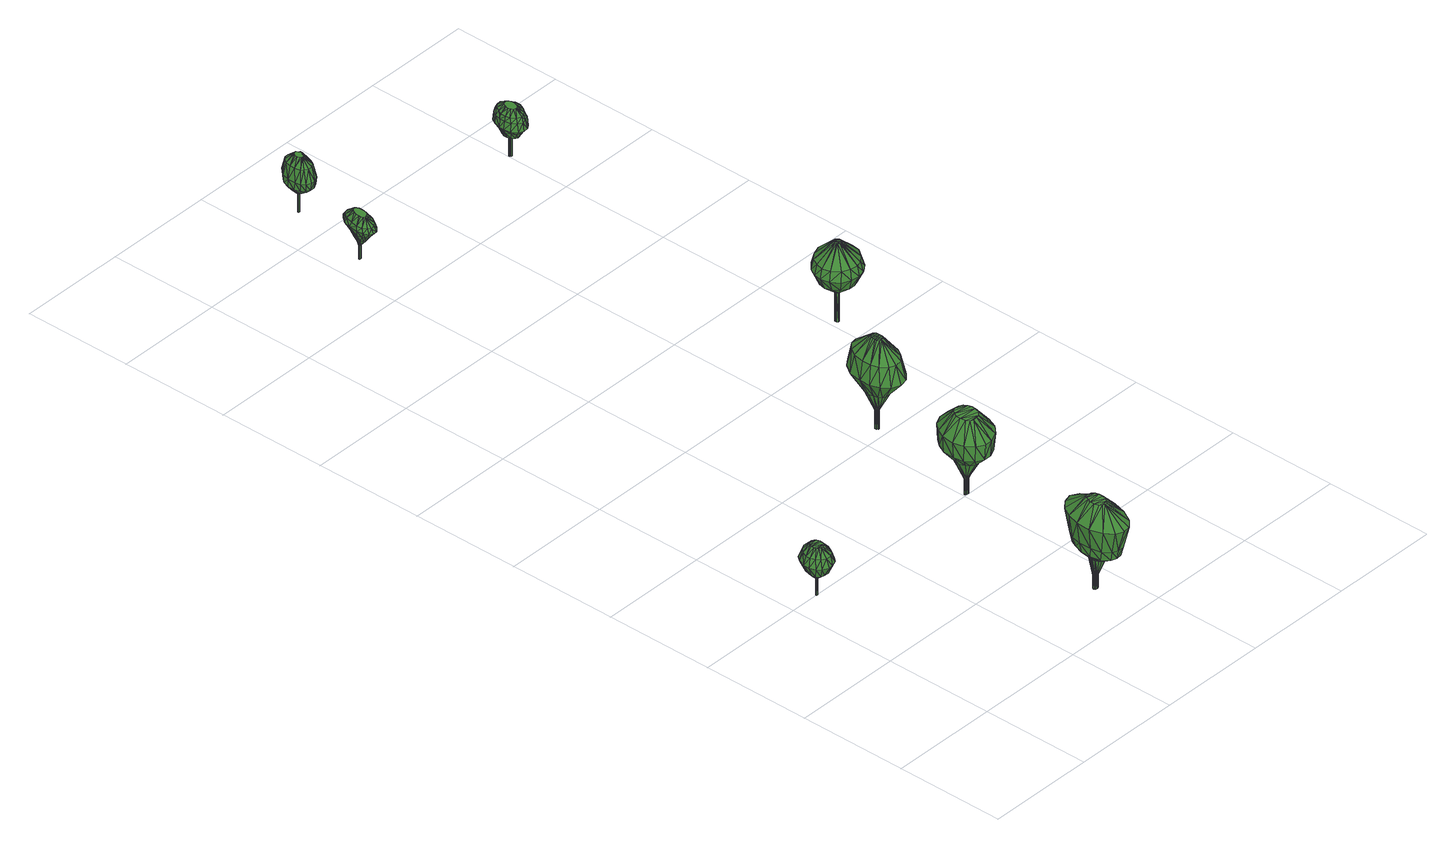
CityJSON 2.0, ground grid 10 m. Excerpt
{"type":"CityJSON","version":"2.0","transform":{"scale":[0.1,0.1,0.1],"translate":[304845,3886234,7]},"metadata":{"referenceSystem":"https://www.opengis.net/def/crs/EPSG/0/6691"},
"CityObjects":{
"tree1":{"type":"SolitaryVegetationObject","attributes":{"class":"1","height":4.9},"geometry":[{"type":"MultiSurface","lod":"3","boundaries":[[[0,1,2]],[[2,3,0]],[[1,4,2]],[[1,5,4]],[[5,6,4]],[[5,7,6]],[[7,8,6]],[[7,9,8]],[[9,10,8]],[[10,11,8]],[[10,12,11]],[[12,13,11]],[[12,14,13]],[[14,15,13]],[[14,16,15]],[[16,17,15]],[[16,18,17]],[[16,19,18]],[[19,20,18]],[[19,21,20]],[[21,22,20]],[[21,23,22]],[[23,24,22]],[[23,25,24]],[[25,26,24]],[[26,27,24]],[[26,28,27]],[[28,29,27]],[[28,30,29]],[[30,31,29]],[[30,0,31]],[[0,3,31]],[[14,21,19]],[[19,16,14]],[[14,12,21]],[[12,10,21]],[[10,23,21]],[[10,25,23]],[[10,9,25]],[[9,7,25]],[[7,26,25]],[[7,5,26]],[[5,28,26]],[[5,1,28]],[[1,30,28]],[[1,0,30]],[[3,2,32]],[[32,33,3]],[[2,34,32]],[[2,4,34]],[[4,35,34]],[[4,6,35]],[[6,36,35]],[[6,8,36]],[[8,11,36]],[[11,37,36]],[[11,13,37]],[[13,38,37]],[[13,15,38]],[[15,39,38]],[[15,17,39]],[[17,40,39]],[[17,41,40]],[[17,18,41]],[[18,42,41]],[[18,20,42]],[[20,43,42]],[[20,22,43]],[[22,44,43]],[[22,24,44]],[[24,27,44]],[[27,45,44]],[[27,29,45]],[[29,46,45]],[[29,31,46]],[[31,47,46]],[[31,3,47]],[[3,33,47]],[[32,48,49]],[[49,33,32]],[[32,34,48]],[[34,50,48]],[[34,35,50]],[[35,51,50]],[[35,36,51]],[[36,52,51]],[[36,53,52]],[[36,37,53]],[[37,54,53]],[[37,38,54]],[[38,55,54]],[[38,39,55]],[[39,56,55]],[[39,40,56]],[[40,41,56]],[[41,57,56]],[[41,42,57]],[[42,58,57]],[[42,43,58]],[[43,59,58]],[[43,44,59]],[[44,60,59]],[[44,61,60]],[[44,45,61]],[[45,62,61]],[[45,46,62]],[[46,63,62]],[[46,47,63]],[[47,49,63]],[[47,33,49]],[[64,65,52]],[[52,53,64]],[[53,54,64]],[[54,55,64]],[[55,56,64]],[[56,57,64]],[[57,58,64]],[[58,59,64]],[[59,66,64]],[[59,60,66]],[[60,67,66]],[[60,61,67]],[[61,68,67]],[[61,62,68]],[[62,63,68]],[[63,49,68]],[[49,48,68]],[[48,50,68]],[[50,51,68]],[[51,52,68]],[[52,65,68]],[[68,69,70]],[[68,65,69]],[[67,68,71]],[[68,70,71]],[[66,71,72]],[[66,67,71]],[[64,72,73]],[[64,66,72]],[[70,72,71]],[[70,73,72]],[[70,69,73]],[[65,73,69]],[[65,64,73]]]}]},
"tree2":{"type":"SolitaryVegetationObject","attributes":{"class":"1","height":8.5},"geometry":[{"type":"MultiSurface","lod":"3","boundaries":[[[74,75,76]],[[76,77,74]],[[74,78,75]],[[78,79,75]],[[78,80,79]],[[80,81,79]],[[81,82,79]],[[81,83,82]],[[83,84,82]],[[84,85,82]],[[84,86,85]],[[86,87,85]],[[87,88,85]],[[87,89,88]],[[89,90,88]],[[89,91,90]],[[89,92,91]],[[89,93,92]],[[89,94,93]],[[94,95,93]],[[94,96,95]],[[96,97,95]],[[97,98,95]],[[97,99,98]],[[99,100,98]],[[100,101,98]],[[100,102,101]],[[102,103,101]],[[103,104,101]],[[103,74,104]],[[74,105,104]],[[74,77,105]],[[87,86,94]],[[94,89,87]],[[86,96,94]],[[86,97,96]],[[86,84,97]],[[84,83,97]],[[83,99,97]],[[83,100,99]],[[83,81,100]],[[81,102,100]],[[81,80,102]],[[80,78,102]],[[78,103,102]],[[78,74,103]],[[76,106,107]],[[107,77,76]],[[76,75,106]],[[75,108,106]],[[75,79,108]],[[79,109,108]],[[79,82,109]],[[82,110,109]],[[82,111,110]],[[82,85,111]],[[85,112,111]],[[85,88,112]],[[88,113,112]],[[88,90,113]],[[90,114,113]],[[90,91,114]],[[91,92,114]],[[92,115,114]],[[92,93,115]],[[93,116,115]],[[93,95,116]],[[95,117,116]],[[95,98,117]],[[98,118,117]],[[98,119,118]],[[98,101,119]],[[101,120,119]],[[101,104,120]],[[104,121,120]],[[104,105,121]],[[105,107,121]],[[105,77,107]],[[106,122,123]],[[123,107,106]],[[106,108,122]],[[108,124,122]],[[108,109,124]],[[109,125,124]],[[109,110,125]],[[110,126,125]],[[110,127,126]],[[110,111,127]],[[111,128,127]],[[111,112,128]],[[112,129,128]],[[112,113,129]],[[113,130,129]],[[113,114,130]],[[114,115,130]],[[115,131,130]],[[115,116,131]],[[116,132,131]],[[116,117,132]],[[117,133,132]],[[117,118,133]],[[118,134,133]],[[118,135,134]],[[118,119,135]],[[119,136,135]],[[119,120,136]],[[120,137,136]],[[120,121,137]],[[121,123,137]],[[121,107,123]],[[124,125,138]],[[138,139,124]],[[125,140,138]],[[125,141,140]],[[125,126,141]],[[126,142,141]],[[126,143,142]],[[126,127,143]],[[127,144,143]],[[127,145,144]],[[127,128,145]],[[128,146,145]],[[128,129,146]],[[129,130,146]],[[130,131,146]],[[131,132,146]],[[132,147,146]],[[132,133,147]],[[133,148,147]],[[133,149,148]],[[133,134,149]],[[134,150,149]],[[134,151,150]],[[134,135,151]],[[135,152,151]],[[135,153,152]],[[135,136,153]],[[136,139,153]],[[136,137,139]],[[137,123,139]],[[123,122,139]],[[122,124,139]],[[143,154,155]],[[155,142,143]],[[143,156,154]],[[143,144,156]],[[144,157,156]],[[144,145,157]],[[145,146,157]],[[146,147,157]],[[147,148,157]],[[148,158,157]],[[148,159,158]],[[148,149,159]],[[149,160,159]],[[149,150,160]],[[150,161,160]],[[150,162,161]],[[150,163,162]],[[150,151,163]],[[151,152,163]],[[152,153,163]],[[153,139,163]],[[139,138,163]],[[138,140,163]],[[140,141,163]],[[141,164,163]],[[141,165,164]],[[141,142,165]],[[142,166,165]],[[142,167,166]],[[142,155,167]],[[168,162,169]],[[168,161,162]],[[170,161,168]],[[170,160,161]],[[171,160,170]],[[171,159,160]],[[172,154,173]],[[172,155,154]],[[173,156,174]],[[173,154,156]],[[174,157,175]],[[174,156,157]],[[175,158,176]],[[175,157,158]],[[158,159,171]],[[171,176,158]],[[177,167,172]],[[167,155,172]],[[178,167,177]],[[178,166,167]],[[179,165,178]],[[165,166,178]],[[180,165,179]],[[180,164,165]],[[181,164,180]],[[181,163,164]],[[181,169,163]],[[169,162,163]],[[173,174,172]],[[174,175,172]],[[175,171,172]],[[171,177,172]],[[175,176,171]],[[171,178,177]],[[171,179,178]],[[171,180,179]],[[171,181,180]],[[171,169,181]],[[171,170,169]],[[170,168,169]]]}]},
"tree3":{"type":"SolitaryVegetationObject","attributes":{"class":"1","height":7.7},"geometry":[{"type":"MultiSurface","lod":"3","boundaries":[[[182,183,184]],[[184,185,182]],[[183,186,184]],[[183,187,186]],[[187,188,186]],[[187,189,188]],[[189,190,188]],[[189,191,190]],[[191,192,190]],[[192,193,190]],[[192,194,193]],[[194,195,193]],[[194,196,195]],[[196,197,195]],[[196,198,197]],[[198,199,197]],[[198,200,199]],[[198,201,200]],[[201,202,200]],[[201,203,202]],[[203,204,202]],[[203,205,204]],[[205,206,204]],[[205,207,206]],[[207,208,206]],[[208,209,206]],[[208,210,209]],[[210,211,209]],[[210,212,211]],[[212,213,211]],[[212,182,213]],[[182,185,213]],[[196,203,201]],[[201,198,196]],[[196,194,203]],[[194,192,203]],[[192,205,203]],[[192,207,205]],[[192,191,207]],[[191,189,207]],[[189,208,207]],[[189,210,208]],[[189,187,210]],[[187,183,210]],[[183,212,210]],[[183,182,212]],[[184,214,215]],[[215,185,184]],[[184,186,214]],[[186,216,214]],[[186,188,216]],[[188,217,216]],[[188,190,217]],[[190,218,217]],[[190,219,218]],[[190,193,219]],[[193,220,219]],[[193,195,220]],[[195,221,220]],[[195,197,221]],[[197,222,221]],[[197,199,222]],[[199,200,222]],[[200,223,222]],[[200,202,223]],[[202,224,223]],[[202,204,224]],[[204,225,224]],[[204,206,225]],[[206,226,225]],[[206,227,226]],[[206,209,227]],[[209,228,227]],[[209,211,228]],[[211,229,228]],[[211,213,229]],[[213,215,229]],[[213,185,215]],[[214,230,231]],[[231,215,214]],[[214,216,230]],[[216,232,230]],[[216,217,232]],[[217,233,232]],[[217,218,233]],[[218,234,233]],[[218,235,234]],[[218,219,235]],[[219,236,235]],[[219,220,236]],[[220,237,236]],[[220,221,237]],[[221,238,237]],[[221,222,238]],[[222,223,238]],[[223,239,238]],[[223,224,239]],[[224,240,239]],[[224,225,240]],[[225,241,240]],[[225,226,241]],[[226,242,241]],[[226,243,242]],[[226,227,243]],[[227,244,243]],[[227,228,244]],[[228,245,244]],[[228,229,245]],[[229,231,245]],[[229,215,231]],[[234,235,246]],[[246,247,234]],[[235,248,246]],[[235,236,248]],[[236,249,248]],[[236,237,249]],[[237,238,249]],[[238,239,249]],[[239,240,249]],[[240,241,249]],[[241,250,249]],[[241,242,250]],[[242,251,250]],[[242,252,251]],[[242,243,252]],[[243,253,252]],[[243,244,253]],[[244,254,253]],[[244,245,254]],[[245,231,254]],[[231,230,254]],[[230,232,254]],[[232,233,254]],[[233,255,254]],[[233,234,255]],[[234,247,255]],[[256,246,257]],[[256,247,246]],[[257,248,258]],[[257,246,248]],[[258,248,259]],[[248,249,259]],[[260,247,256]],[[260,255,247]],[[261,255,260]],[[261,254,255]],[[259,250,262]],[[259,249,250]],[[254,261,263]],[[263,253,254]],[[264,253,263]],[[264,252,253]],[[265,252,264]],[[265,251,252]],[[262,251,265]],[[262,250,251]],[[257,258,259]],[[259,263,261]],[[261,260,259]],[[259,256,257]],[[260,256,259]],[[263,259,264]],[[259,265,264]],[[259,262,265]]]}]},
"tree4":{"type":"SolitaryVegetationObject","attributes":{"class":"1","height":8.7},"geometry":[{"type":"MultiSurface","lod":"3","boundaries":[[[266,267,268]],[[268,269,266]],[[266,270,267]],[[270,271,267]],[[270,272,271]],[[272,273,271]],[[273,274,271]],[[273,275,274]],[[275,276,274]],[[276,277,274]],[[276,278,277]],[[278,279,277]],[[279,280,277]],[[279,281,280]],[[281,282,280]],[[281,283,282]],[[281,284,283]],[[281,285,284]],[[281,286,285]],[[286,287,285]],[[286,288,287]],[[288,289,287]],[[289,290,287]],[[289,291,290]],[[291,292,290]],[[292,293,290]],[[292,294,293]],[[294,295,293]],[[295,296,293]],[[295,266,296]],[[266,297,296]],[[266,269,297]],[[279,278,286]],[[286,281,279]],[[278,288,286]],[[278,276,288]],[[276,289,288]],[[276,275,289]],[[275,291,289]],[[275,292,291]],[[275,273,292]],[[273,294,292]],[[273,272,294]],[[272,270,294]],[[270,295,294]],[[270,266,295]],[[269,268,298]],[[298,299,269]],[[268,300,298]],[[268,267,300]],[[267,301,300]],[[267,271,301]],[[271,302,301]],[[271,274,302]],[[274,277,302]],[[277,303,302]],[[277,280,303]],[[280,304,303]],[[280,282,304]],[[282,305,304]],[[282,283,305]],[[283,306,305]],[[283,307,306]],[[283,284,307]],[[284,308,307]],[[284,285,308]],[[285,309,308]],[[285,287,309]],[[287,310,309]],[[287,290,310]],[[290,293,310]],[[293,311,310]],[[293,296,311]],[[296,312,311]],[[296,297,312]],[[297,313,312]],[[297,269,313]],[[269,299,313]],[[300,314,315]],[[315,316,300]],[[300,301,314]],[[301,317,314]],[[301,302,317]],[[302,318,317]],[[302,319,318]],[[302,303,319]],[[303,320,319]],[[303,304,320]],[[304,321,320]],[[304,305,321]],[[305,322,321]],[[305,306,322]],[[306,307,322]],[[307,323,322]],[[307,308,323]],[[308,324,323]],[[308,309,324]],[[309,325,324]],[[309,310,325]],[[310,326,325]],[[310,327,326]],[[310,311,327]],[[311,328,327]],[[311,312,328]],[[312,329,328]],[[312,313,329]],[[313,316,329]],[[313,299,316]],[[299,298,316]],[[298,300,316]],[[326,327,330]],[[327,331,330]],[[327,332,331]],[[327,328,332]],[[328,329,332]],[[329,316,332]],[[316,315,332]],[[315,314,332]],[[314,317,332]],[[317,333,332]],[[317,334,333]],[[317,318,334]],[[318,335,334]],[[318,336,335]],[[318,319,336]],[[319,337,336]],[[319,320,337]],[[320,321,337]],[[321,322,337]],[[322,323,337]],[[323,324,337]],[[324,338,337]],[[324,325,338]],[[325,339,338]],[[325,340,339]],[[325,326,340]],[[326,341,340]],[[326,330,341]],[[342,330,343]],[[330,331,343]],[[343,332,344]],[[343,331,332]],[[344,333,345]],[[344,332,333]],[[345,334,346]],[[345,333,334]],[[347,330,342]],[[347,341,330]],[[348,341,347]],[[348,340,341]],[[349,340,348]],[[349,339,340]],[[350,339,349]],[[350,338,339]],[[351,338,350]],[[351,337,338]],[[352,336,351]],[[336,337,351]],[[353,336,352]],[[353,335,336]],[[346,335,353]],[[346,334,335]],[[342,343,347]],[[343,348,347]],[[343,344,348]],[[344,349,348]],[[344,350,349]],[[344,345,350]],[[345,351,350]],[[345,346,351]],[[346,352,351]],[[346,353,352]]]}]},
"tree5":{"type":"SolitaryVegetationObject","attributes":{"class":"1","height":4.4},"geometry":[{"type":"MultiSurface","lod":"3","boundaries":[[[354,355,356]],[[355,357,356]],[[355,358,357]],[[358,359,357]],[[359,360,357]],[[360,361,357]],[[361,362,357]],[[362,363,357]],[[363,364,357]],[[364,365,357]],[[364,366,365]],[[364,367,366]],[[364,368,367]],[[368,369,367]],[[369,370,367]],[[370,371,367]],[[371,372,367]],[[372,373,367]],[[373,374,367]],[[374,375,367]],[[374,354,375]],[[354,356,375]],[[376,377,355]],[[355,354,376]],[[377,358,355]],[[377,378,358]],[[378,359,358]],[[378,379,359]],[[379,360,359]],[[379,380,360]],[[380,381,360]],[[381,361,360]],[[381,382,361]],[[382,362,361]],[[382,383,362]],[[383,363,362]],[[383,384,363]],[[384,364,363]],[[384,368,364]],[[384,385,368]],[[385,369,368]],[[385,386,369]],[[386,370,369]],[[386,387,370]],[[387,371,370]],[[387,388,371]],[[388,389,371]],[[389,372,371]],[[389,390,372]],[[390,373,372]],[[390,391,373]],[[391,374,373]],[[391,376,374]],[[376,354,374]],[[392,393,377]],[[377,376,392]],[[393,378,377]],[[393,394,378]],[[394,379,378]],[[394,395,379]],[[395,380,379]],[[395,396,380]],[[396,397,380]],[[397,381,380]],[[397,398,381]],[[398,382,381]],[[398,399,382]],[[399,383,382]],[[399,400,383]],[[400,384,383]],[[400,385,384]],[[400,401,385]],[[401,386,385]],[[401,402,386]],[[402,387,386]],[[402,403,387]],[[403,388,387]],[[403,404,388]],[[404,405,388]],[[405,389,388]],[[405,406,389]],[[406,390,389]],[[406,407,390]],[[407,391,390]],[[407,392,391]],[[392,376,391]],[[408,393,392]],[[392,409,408]],[[408,410,393]],[[410,394,393]],[[410,411,394]],[[411,395,394]],[[411,412,395]],[[412,396,395]],[[412,397,396]],[[412,413,397]],[[413,398,397]],[[413,414,398]],[[414,399,398]],[[414,415,399]],[[415,400,399]],[[415,416,400]],[[416,417,400]],[[417,401,400]],[[417,418,401]],[[418,402,401]],[[418,419,402]],[[419,403,402]],[[419,420,403]],[[420,404,403]],[[420,405,404]],[[420,421,405]],[[421,406,405]],[[421,422,406]],[[422,407,406]],[[422,423,407]],[[423,392,407]],[[423,409,392]],[[424,408,409]],[[409,425,424]],[[424,426,408]],[[426,427,408]],[[427,410,408]],[[427,428,410]],[[428,411,410]],[[428,412,411]],[[428,413,412]],[[428,414,413]],[[428,429,414]],[[429,415,414]],[[429,430,415]],[[430,431,415]],[[431,416,415]],[[431,432,416]],[[432,433,416]],[[433,417,416]],[[433,434,417]],[[434,435,417]],[[435,418,417]],[[435,436,418]],[[436,419,418]],[[436,420,419]],[[436,421,420]],[[436,422,421]],[[436,437,422]],[[437,423,422]],[[437,438,423]],[[438,439,423]],[[439,409,423]],[[439,425,409]],[[439,438,437,436,435,434,433,432,431,430,429,428,427,426,424,425]],[[375,356,440,441]],[[367,375,441,442]],[[366,367,442,443]],[[365,366,443,444]],[[357,365,444,445]],[[445,444,443,442,441,440]],[[356,357,445,440]]]}]},
"tree6":{"type":"SolitaryVegetationObject","attributes":{"class":"1","height":5.5},"geometry":[{"type":"MultiSurface","lod":"3","boundaries":[[[446,447,448]],[[447,449,448]],[[449,450,448]],[[450,451,448]],[[451,452,448]],[[452,453,448]],[[453,454,448]],[[454,455,448]],[[454,456,455]],[[456,457,455]],[[456,458,457]],[[458,459,457]],[[459,460,457]],[[460,461,457]],[[461,462,457]],[[462,463,457]],[[463,464,457]],[[464,465,457]],[[464,446,465]],[[446,448,465]],[[466,467,447]],[[447,446,466]],[[467,449,447]],[[467,468,449]],[[468,450,449]],[[468,469,450]],[[469,451,450]],[[469,470,451]],[[470,471,451]],[[471,452,451]],[[471,472,452]],[[472,453,452]],[[472,473,453]],[[473,454,453]],[[473,474,454]],[[474,456,454]],[[474,458,456]],[[474,475,458]],[[475,459,458]],[[475,476,459]],[[476,460,459]],[[476,477,460]],[[477,461,460]],[[477,478,461]],[[478,479,461]],[[479,462,461]],[[479,480,462]],[[480,463,462]],[[480,481,463]],[[481,464,463]],[[481,466,464]],[[466,446,464]],[[482,483,467]],[[467,466,482]],[[483,468,467]],[[483,484,468]],[[484,469,468]],[[484,485,469]],[[485,470,469]],[[485,486,470]],[[486,487,470]],[[487,471,470]],[[487,488,471]],[[488,472,471]],[[488,489,472]],[[489,473,472]],[[489,490,473]],[[490,474,473]],[[490,475,474]],[[490,491,475]],[[491,476,475]],[[491,492,476]],[[492,477,476]],[[492,493,477]],[[493,478,477]],[[493,494,478]],[[494,495,478]],[[495,479,478]],[[495,496,479]],[[496,480,479]],[[496,497,480]],[[497,481,480]],[[497,482,481]],[[482,466,481]],[[498,483,482]],[[482,499,498]],[[498,500,483]],[[500,484,483]],[[500,501,484]],[[501,485,484]],[[501,502,485]],[[502,486,485]],[[502,487,486]],[[502,503,487]],[[503,488,487]],[[503,504,488]],[[504,489,488]],[[504,505,489]],[[505,490,489]],[[505,506,490]],[[506,507,490]],[[507,491,490]],[[507,508,491]],[[508,492,491]],[[508,509,492]],[[509,493,492]],[[509,510,493]],[[510,494,493]],[[510,495,494]],[[510,511,495]],[[511,496,495]],[[511,512,496]],[[512,497,496]],[[512,513,497]],[[513,482,497]],[[513,499,482]],[[514,498,499]],[[499,515,514]],[[514,516,498]],[[516,500,498]],[[516,517,500]],[[517,518,500]],[[518,501,500]],[[518,502,501]],[[518,503,502]],[[518,504,503]],[[518,519,504]],[[519,505,504]],[[519,520,505]],[[520,521,505]],[[521,506,505]],[[521,522,506]],[[522,523,506]],[[523,507,506]],[[523,524,507]],[[524,525,507]],[[525,508,507]],[[525,526,508]],[[526,509,508]],[[526,510,509]],[[526,511,510]],[[526,512,511]],[[526,527,512]],[[527,528,512]],[[528,513,512]],[[528,529,513]],[[529,499,513]],[[529,515,499]],[[529,528,527,526,525,524,523,522,521,520,519,518,517,516,514,515]],[[465,448,530,531]],[[457,465,531,532]],[[455,457,532,533]],[[448,455,533,530]],[[533,532,531,530]]]}]},
"tree7":{"type":"SolitaryVegetationObject","attributes":{"class":"1","height":7.5},"geometry":[{"type":"MultiSurface","lod":"3","boundaries":[[[534,535,536]],[[536,537,534]],[[535,538,536]],[[535,539,538]],[[539,540,538]],[[539,541,540]],[[541,542,540]],[[541,543,542]],[[543,544,542]],[[544,545,542]],[[544,546,545]],[[546,547,545]],[[546,548,547]],[[548,549,547]],[[548,550,549]],[[550,551,549]],[[550,552,551]],[[550,553,552]],[[553,554,552]],[[553,555,554]],[[555,556,554]],[[555,557,556]],[[557,558,556]],[[557,559,558]],[[559,560,558]],[[560,561,558]],[[560,562,561]],[[562,563,561]],[[562,564,563]],[[564,565,563]],[[564,534,565]],[[534,537,565]],[[548,555,553]],[[553,550,548]],[[548,546,555]],[[546,544,555]],[[544,557,555]],[[544,559,557]],[[544,543,559]],[[543,560,559]],[[543,541,560]],[[541,539,560]],[[539,535,560]],[[535,534,560]],[[534,564,560]],[[564,562,560]],[[537,536,566]],[[566,567,537]],[[536,568,566]],[[536,538,568]],[[538,569,568]],[[538,540,569]],[[540,570,569]],[[540,542,570]],[[542,545,570]],[[545,571,570]],[[545,547,571]],[[547,572,571]],[[547,549,572]],[[549,573,572]],[[549,551,573]],[[551,574,573]],[[551,575,574]],[[551,552,575]],[[552,576,575]],[[552,554,576]],[[554,577,576]],[[554,556,577]],[[556,578,577]],[[556,558,578]],[[558,561,578]],[[561,579,578]],[[561,563,579]],[[563,580,579]],[[563,565,580]],[[565,581,580]],[[565,537,581]],[[537,567,581]],[[566,582,583]],[[583,567,566]],[[566,568,582]],[[568,584,582]],[[568,569,584]],[[569,585,584]],[[569,570,585]],[[570,586,585]],[[570,587,586]],[[570,571,587]],[[571,588,587]],[[571,572,588]],[[572,589,588]],[[572,573,589]],[[573,590,589]],[[573,574,590]],[[574,575,590]],[[575,591,590]],[[575,576,591]],[[576,592,591]],[[576,577,592]],[[577,593,592]],[[577,578,593]],[[578,594,593]],[[578,595,594]],[[578,579,595]],[[579,596,595]],[[579,580,596]],[[580,597,596]],[[580,581,597]],[[581,583,597]],[[581,567,583]],[[594,595,598]],[[598,599,594]],[[595,600,598]],[[595,601,600]],[[595,596,601]],[[596,597,601]],[[597,583,601]],[[583,602,601]],[[583,582,602]],[[582,584,602]],[[584,585,602]],[[585,603,602]],[[585,586,603]],[[586,604,603]],[[586,587,604]],[[587,588,604]],[[588,605,604]],[[588,589,605]],[[589,590,605]],[[590,591,605]],[[591,606,605]],[[591,592,606]],[[592,593,606]],[[593,599,606]],[[593,594,599]],[[607,598,600]],[[607,608,598]],[[601,607,600]],[[601,609,607]],[[610,598,608]],[[610,599,598]],[[602,609,601]],[[602,611,609]],[[603,611,602]],[[603,612,611]],[[604,612,603]],[[604,613,612]],[[605,613,604]],[[605,614,613]],[[606,614,605]],[[606,615,614]],[[614,615,613]],[[615,612,613]],[[615,611,612]],[[615,610,611]],[[610,608,611]],[[608,609,611]],[[608,607,609]],[[599,615,606]],[[599,610,615]]]}]},
"tree8":{"type":"SolitaryVegetationObject","attributes":{"class":"1","height":4.8},"geometry":[{"type":"MultiSurface","lod":"3","boundaries":[[[616,617,618]],[[618,619,616]],[[619,620,616]],[[620,621,616]],[[621,622,616]],[[622,623,616]],[[623,624,616]],[[624,625,616]],[[625,626,616]],[[625,627,626]],[[627,628,626]],[[627,629,628]],[[629,630,628]],[[629,631,630]],[[631,632,630]],[[632,633,630]],[[633,634,630]],[[634,635,630]],[[635,636,630]],[[636,637,630]],[[636,638,637]],[[636,618,638]],[[618,639,638]],[[618,617,639]],[[640,641,619]],[[619,618,640]],[[641,620,619]],[[641,642,620]],[[642,621,620]],[[642,643,621]],[[643,622,621]],[[643,644,622]],[[644,645,622]],[[645,623,622]],[[645,646,623]],[[646,624,623]],[[646,647,624]],[[647,625,624]],[[647,648,625]],[[648,627,625]],[[648,629,627]],[[648,649,629]],[[649,631,629]],[[649,650,631]],[[650,632,631]],[[650,651,632]],[[651,633,632]],[[651,652,633]],[[652,653,633]],[[653,634,633]],[[653,654,634]],[[654,635,634]],[[654,655,635]],[[655,636,635]],[[655,640,636]],[[640,618,636]],[[656,657,641]],[[641,640,656]],[[657,642,641]],[[657,658,642]],[[658,643,642]],[[658,659,643]],[[659,644,643]],[[659,660,644]],[[660,661,644]],[[661,645,644]],[[661,662,645]],[[662,646,645]],[[662,663,646]],[[663,647,646]],[[663,664,647]],[[664,648,647]],[[664,649,648]],[[664,665,649]],[[665,650,649]],[[665,666,650]],[[666,651,650]],[[666,667,651]],[[667,652,651]],[[667,668,652]],[[668,669,652]],[[669,653,652]],[[669,670,653]],[[670,654,653]],[[670,671,654]],[[671,655,654]],[[671,656,655]],[[656,640,655]],[[672,657,656]],[[656,673,672]],[[672,674,657]],[[674,658,657]],[[674,675,658]],[[675,659,658]],[[675,676,659]],[[676,660,659]],[[676,661,660]],[[676,677,661]],[[677,662,661]],[[677,678,662]],[[678,663,662]],[[678,679,663]],[[679,664,663]],[[679,680,664]],[[680,681,664]],[[681,665,664]],[[681,682,665]],[[682,666,665]],[[682,683,666]],[[683,667,666]],[[683,684,667]],[[684,668,667]],[[684,669,668]],[[684,685,669]],[[685,670,669]],[[685,686,670]],[[686,671,670]],[[686,687,671]],[[687,656,671]],[[687,673,656]],[[688,672,673]],[[673,689,688]],[[688,690,672]],[[690,674,672]],[[690,691,674]],[[691,675,674]],[[691,692,675]],[[692,676,675]],[[692,677,676]],[[692,693,677]],[[693,678,677]],[[693,694,678]],[[694,679,678]],[[694,695,679]],[[695,680,679]],[[695,696,680]],[[696,697,680]],[[697,681,680]],[[697,698,681]],[[698,682,681]],[[698,699,682]],[[699,683,682]],[[699,700,683]],[[700,684,683]],[[700,685,684]],[[700,701,685]],[[701,686,685]],[[701,702,686]],[[702,687,686]],[[702,703,687]],[[703,673,687]],[[703,689,673]],[[704,688,689]],[[689,705,704]],[[704,706,688]],[[706,690,688]],[[706,707,690]],[[707,691,690]],[[707,708,691]],[[708,692,691]],[[708,693,692]],[[708,709,693]],[[709,694,693]],[[709,710,694]],[[710,695,694]],[[710,711,695]],[[711,696,695]],[[711,712,696]],[[712,713,696]],[[713,697,696]],[[713,714,697]],[[714,698,697]],[[714,715,698]],[[715,699,698]],[[715,716,699]],[[716,700,699]],[[716,701,700]],[[716,717,701]],[[717,702,701]],[[717,718,702]],[[718,703,702]],[[718,719,703]],[[719,689,703]],[[719,705,689]],[[719,718,717,716,715,714,713,712,711,710,709,708,707,706,704,705]],[[639,617,720,721]],[[638,639,721,722]],[[637,638,722,723]],[[630,637,723,724]],[[628,630,724,725]],[[626,628,725,726]],[[616,626,726,727]],[[727,726,725,724,723,722,721,720]],[[617,616,727,720]]]}]}
},
"vertices":[
[23,201,62],[25,200,62],[28,206,56],[24,207,56],[31,203,56],[26,199,62],[32,198,56],[27,196,62],[32,192,56],[27,194,62],[26,191,62],[30,188,56],[25,190,62],[28,185,56],[23,189,62],[24,182,56],[21,189,62],[19,182,56],[15,184,56],[19,190,62],[13,188,56],[17,191,62],[11,192,56],[17,193,62],[11,196,56],[17,196,62],[18,198,62],[13,201,56],[19,200,62],[17,205,56],[21,201,62],[21,207,56],[29,209,48],[25,210,48],[33,204,48],[35,198,48],[35,192,48],[32,186,48],[29,182,48],[24,180,48],[19,179,48],[14,182,48],[11,186,48],[9,191,48],[9,197,48],[11,203,48],[15,208,48],[20,210,48],[27,204,38],[24,205,38],[29,201,38],[30,197,38],[30,193,38],[29,189,38],[27,187,38],[24,185,38],[20,185,38],[17,186,38],[14,189,38],[13,192,38],[14,196,38],[15,200,38],[18,203,38],[21,205,38],[22,194,30],[23,195,30],[21,194,30],[21,195,30],[22,195,30],[23,195,14],[22,195,14],[21,195,14],[21,194,14],[22,194,14],
[171,29,99],[156,18,85],[161,10,85],[168,7,85],[169,30,99],[152,29,85],[167,32,99],[166,36,99],[153,42,85],[166,40,99],[167,43,99],[156,53,85],[168,46,99],[170,48,99],[161,62,85],[173,48,99],[168,68,85],[176,70,85],[183,66,85],[189,58,85],[175,47,99],[191,49,85],[177,45,99],[178,42,99],[191,37,85],[178,38,99],[177,34,99],[188,25,85],[175,31,99],[173,29,99],[182,14,85],[175,8,85],[163,15,64],[168,13,64],[158,21,64],[156,31,64],[156,42,64],[158,51,64],[162,58,64],[168,63,64],[175,65,64],[182,61,64],[186,55,64],[188,47,64],[188,37,64],[185,27,64],[180,18,64],[174,13,64],[164,17,55],[169,15,55],[159,23,55],[157,32,55],[157,41,55],[160,50,55],[163,56,55],[169,61,55],[175,62,55],[181,59,55],[185,53,55],[186,46,55],[186,38,55],[184,28,55],[180,20,55],[174,16,55],[169,31,44],[171,30,44],[168,33,44],[167,36,44],[167,39,44],[168,42,44],[169,45,44],[171,46,44],[173,47,44],[175,46,44],[176,44,44],[177,41,44],[177,38,44],[176,35,44],[174,32,44],[173,31,44],[170,41,26],[169,40,26],[171,42,26],[172,42,26],[172,41,26],[173,41,26],[173,40,26],[173,39,26],[173,38,26],[172,38,26],[171,38,26],[170,38,26],[170,39,26],[169,39,26],[173,39,14],[173,38,14],[173,40,14],[173,41,14],[169,40,14],[170,41,14],[171,42,14],[172,42,14],[172,41,14],[169,39,14],[170,39,14],[170,38,14],[171,38,14],[172,38,14],
[195,186,91],[192,187,91],[185,175,76],[192,171,76],[179,182,76],[190,190,91],[177,192,76],[189,195,91],[178,203,76],[189,199,91],[191,203,91],[182,211,76],[194,206,91],[188,218,76],[197,207,91],[196,222,76],[201,207,91],[205,222,76],[213,217,76],[204,205,91],[218,210,76],[206,202,91],[220,202,76],[207,199,91],[219,192,76],[207,195,91],[205,190,91],[215,182,76],[202,187,91],[208,175,76],[199,186,91],[199,171,76],[185,176,61],[192,172,61],[180,183,61],[178,192,61],[179,203,61],[183,211,61],[188,217,61],[196,221,61],[204,221,61],[212,216,61],[217,209,61],[219,201,61],[218,192,61],[214,183,61],[207,176,61],[199,172,61],[191,186,49],[195,184,49],[189,189,49],[187,194,49],[188,200,49],[190,204,49],[193,207,49],[197,209,49],[201,209,49],[205,207,49],[208,203,49],[209,199,49],[209,194,49],[207,189,49],[203,185,49],[199,184,49],[197,198,29],[196,197,29],[198,198,29],[199,198,29],[200,197,29],[200,196,29],[199,195,29],[198,195,29],[197,195,29],[196,196,29],[196,197,14],[197,198,14],[198,198,14],[199,198,14],[196,196,14],[197,195,14],[200,197,14],[198,195,14],[199,195,14],[200,196,14],
[217,311,101],[229,321,86],[224,327,86],[219,329,86],[218,311,101],[232,313,86],[220,309,101],[220,307,101],[232,303,86],[220,305,101],[220,303,101],[230,295,86],[219,301,101],[218,300,101],[226,289,86],[216,300,101],[221,284,86],[214,283,86],[208,285,86],[203,291,86],[214,300,101],[201,298,86],[213,302,101],[213,304,101],[201,306,86],[213,306,101],[213,308,101],[203,316,86],[214,310,101],[216,311,101],[207,323,86],[213,328,86],[226,331,69],[219,333,69],[231,324,69],[235,314,69],[235,303,69],[233,293,69],[228,285,69],[222,280,69],[214,278,69],[206,281,69],[201,288,69],[198,296,69],[198,306,69],[200,318,69],[206,327,69],[213,332,69],[223,314,50],[220,316,50],[218,317,50],[224,309,50],[224,304,50],[223,300,50],[221,297,50],[219,294,50],[215,294,50],[212,295,50],[210,298,50],[209,302,50],[208,306,50],[209,311,50],[212,315,50],[215,317,50],[215,306,32],[216,307,32],[217,307,32],[218,307,32],[219,306,32],[219,305,32],[218,304,32],[217,303,32],[216,303,32],[216,304,32],[215,304,32],[215,305,32],[215,306,14],[216,307,14],[217,307,14],[218,307,14],[219,306,14],[215,305,14],[215,304,14],[216,304,14],[216,303,14],[217,303,14],[218,304,14],[219,305,14],
[122,751,35],[121,748,35],[119,751,27],[118,751,27],[120,746,35],[118,745,35],[116,744,35],[115,745,35],[114,747,35],[114,749,35],[114,752,35],[117,751,27],[117,752,27],[118,752,27],[115,755,35],[117,757,35],[118,758,35],[120,759,35],[121,758,35],[122,756,35],[122,753,35],[119,752,27],[124,750,41],[123,746,41],[121,743,41],[118,740,41],[115,740,41],[113,741,41],[112,744,41],[111,748,41],[112,753,41],[114,758,41],[116,761,41],[118,763,41],[120,763,41],[123,762,41],[124,759,41],[125,754,41],[127,750,48],[126,744,48],[122,738,48],[118,734,48],[114,734,48],[111,736,48],[109,740,48],[108,746,48],[109,754,48],[111,761,48],[115,766,48],[118,769,48],[122,769,48],[125,767,48],[128,762,48],[128,756,48],[125,745,52],[126,750,52],[122,740,52],[118,737,52],[114,736,52],[112,738,52],[110,742,52],[109,747,52],[110,753,52],[112,760,52],[115,764,52],[118,766,52],[121,767,52],[124,765,52],[126,761,52],[127,755,52],[121,748,58],[122,751,58],[120,746,58],[118,745,58],[116,744,58],[115,745,58],[114,747,58],[114,749,58],[114,752,58],[115,755,58],[117,757,58],[118,758,58],[120,759,58],[121,758,58],[122,756,58],[122,753,58],[119,751,14],[119,752,14],[118,752,14],[117,752,14],[117,751,14],[118,751,14],
[139,827,38],[138,823,38],[133,827,31],[136,820,38],[134,818,38],[131,818,38],[129,819,38],[127,821,38],[126,824,38],[132,827,31],[126,829,38],[132,828,31],[127,832,38],[129,835,38],[131,837,38],[134,837,38],[136,836,38],[138,833,38],[139,830,38],[133,828,31],[143,826,43],[141,821,43],[139,816,43],[134,813,43],[130,813,43],[127,815,43],[124,818,43],[122,823,43],[122,829,43],[124,835,43],[127,839,43],[131,842,43],[134,843,43],[138,841,43],[142,837,43],[143,831,43],[144,826,50],[142,821,50],[139,815,50],[134,812,50],[130,812,50],[126,814,50],[123,817,50],[122,822,50],[122,829,50],[124,836,50],[127,840,50],[130,843,50],[135,844,50],[139,842,50],[142,837,50],[144,832,50],[140,822,62],[141,826,62],[138,818,62],[134,815,62],[130,815,62],[127,817,62],[125,819,62],[124,824,62],[124,829,62],[125,834,62],[128,838,62],[131,840,62],[134,840,62],[138,839,62],[140,835,62],[141,831,62],[135,826,69],[136,827,69],[134,824,69],[133,823,69],[132,823,69],[131,823,69],[130,824,69],[129,826,69],[129,828,69],[130,830,69],[131,831,69],[132,832,69],[133,832,69],[134,832,69],[135,830,69],[136,829,69],[133,827,14],[133,828,14],[132,828,14],[132,827,14],
[310,429,84],[311,428,84],[325,436,69],[321,442,69],[327,429,69],[311,427,84],[326,421,69],[311,426,84],[321,414,69],[310,424,84],[309,424,84],[315,409,69],[308,423,84],[309,407,69],[307,423,84],[302,408,69],[305,424,84],[295,411,69],[290,418,69],[305,425,84],[288,425,69],[304,426,84],[290,432,69],[305,427,84],[293,438,69],[305,428,84],[306,429,84],[299,443,69],[308,430,84],[307,446,69],[309,430,84],[315,445,69],[327,438,60],[322,443,60],[329,429,60],[328,420,60],[323,412,60],[316,407,60],[309,405,60],[301,406,60],[293,410,60],[288,417,60],[286,425,60],[287,432,60],[291,439,60],[298,445,60],[307,448,60],[316,447,60],[322,435,49],[319,439,49],[324,429,49],[323,422,49],[319,416,49],[314,412,49],[309,410,49],[303,410,49],[297,414,49],[293,419,49],[291,425,49],[292,431,49],[295,436,49],[300,441,49],[307,443,49],[314,442,49],[306,428,36],[306,427,36],[307,428,36],[308,428,36],[309,427,36],[309,426,36],[308,425,36],[307,425,36],[306,426,36],[307,428,8],[306,428,8],[308,428,8],[306,427,8],[309,427,8],[309,426,8],[308,425,8],[307,425,8],[306,426,8],
[295,754,36],[294,754,36],[289,754,37],[290,757,37],[292,760,37],[294,762,37],[297,762,37],[299,761,37],[301,759,37],[302,756,37],[296,754,36],[302,752,37],[296,753,36],[301,749,37],[296,752,36],[299,746,37],[297,745,37],[294,744,37],[292,745,37],[290,748,37],[289,751,37],[295,752,36],[295,753,36],[294,753,36],[287,755,43],[288,759,43],[290,763,43],[294,765,43],[298,766,43],[301,764,43],[303,761,43],[304,757,43],[304,752,43],[303,747,43],[300,743,43],[297,741,43],[294,741,43],[290,742,43],[288,746,43],[286,750,43],[284,755,47],[286,761,47],[289,766,47],[294,769,47],[298,769,47],[302,767,47],[305,764,47],[307,758,47],[307,751,47],[305,745,47],[301,740,47],[298,738,47],[293,737,47],[289,739,47],[285,744,47],[284,750,47],[286,760,55],[285,755,55],[289,765,55],[294,768,55],[298,768,55],[302,766,55],[304,763,55],[306,758,55],[306,752,55],[304,746,55],[301,741,55],[297,739,55],[293,738,55],[289,740,55],[286,744,55],[285,750,55],[288,759,59],[286,755,59],[290,763,59],[294,766,59],[298,766,59],[301,764,59],[303,762,59],[305,757,59],[305,752,59],[303,747,59],[300,743,59],[297,741,59],[294,740,59],[290,742,59],[287,746,59],[286,750,59],[292,756,63],[291,754,63],[293,758,63],[295,759,63],[297,759,63],[298,759,63],[299,757,63],[300,755,63],[300,753,63],[299,750,63],[298,748,63],[296,747,63],[295,747,63],[293,748,63],[292,750,63],[291,752,63],[294,754,15],[294,753,15],[295,753,15],[295,752,15],[296,752,15],[296,753,15],[296,754,15],[295,754,15]
]}
